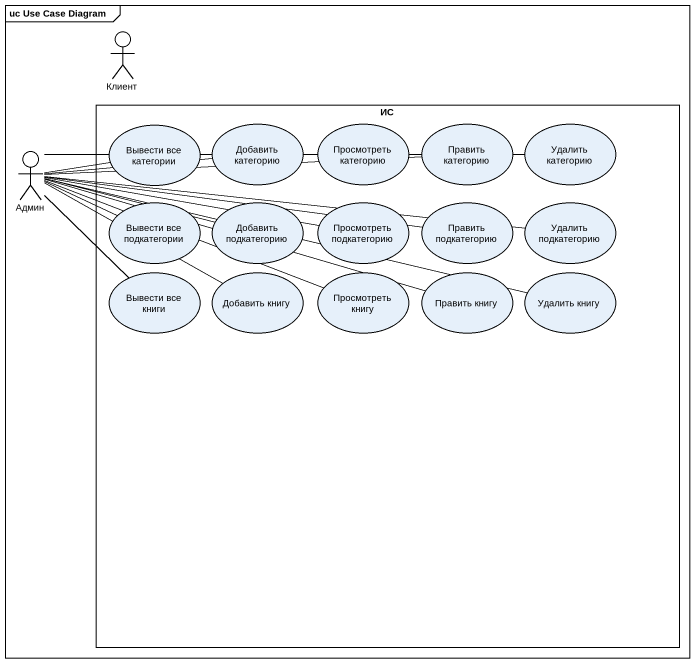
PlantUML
@startuml
mainframe uc Use Case Diagram
actor Клиент
rectangle ИС {
  usecase "Вывести все категории" as Вывести_все_категории
  usecase "Добавить категорию" as Добавить_категорию
  usecase "Просмотреть категорию" as Просмотреть_категорию
  usecase "Править категорию" as Править_категорию
  usecase "Удалить категорию" as Удалить_категорию
  usecase "Вывести все подкатегории" as Вывести_все_подкатегории
  usecase "Добавить подкатегорию" as Добавить_подкатегорию
  usecase "Просмотреть подкатегорию" as Просмотреть_подкатегорию
  usecase "Править подкатегорию" as Править_подкатегорию
  usecase "Удалить подкатегорию" as Удалить_подкатегорию
  usecase "Вывести все книги" as Вывести_все_книги
  usecase "Добавить книгу" as Добавить_книгу
  usecase "Просмотреть книгу" as Просмотреть_книгу
  usecase "Править книгу" as Править_книгу
  usecase "Удалить книгу" as Удалить_книгу
}
actor Админ
Админ -right- Вывести_все_категории
Админ -right- Добавить_категорию
Админ -right- Просмотреть_категорию
Админ -right- Править_категорию
Админ -right- Удалить_категорию
Админ -right- Вывести_все_подкатегории
Админ -right- Добавить_подкатегорию
Админ -right- Просмотреть_подкатегорию
Админ -right- Править_подкатегорию
Админ -right- Удалить_подкатегорию
Админ -- Вывести_все_книги
Админ -right- Добавить_книгу
Админ -right- Просмотреть_книгу
Админ -right- Править_книгу
Админ -right- Удалить_книгу
@enduml
